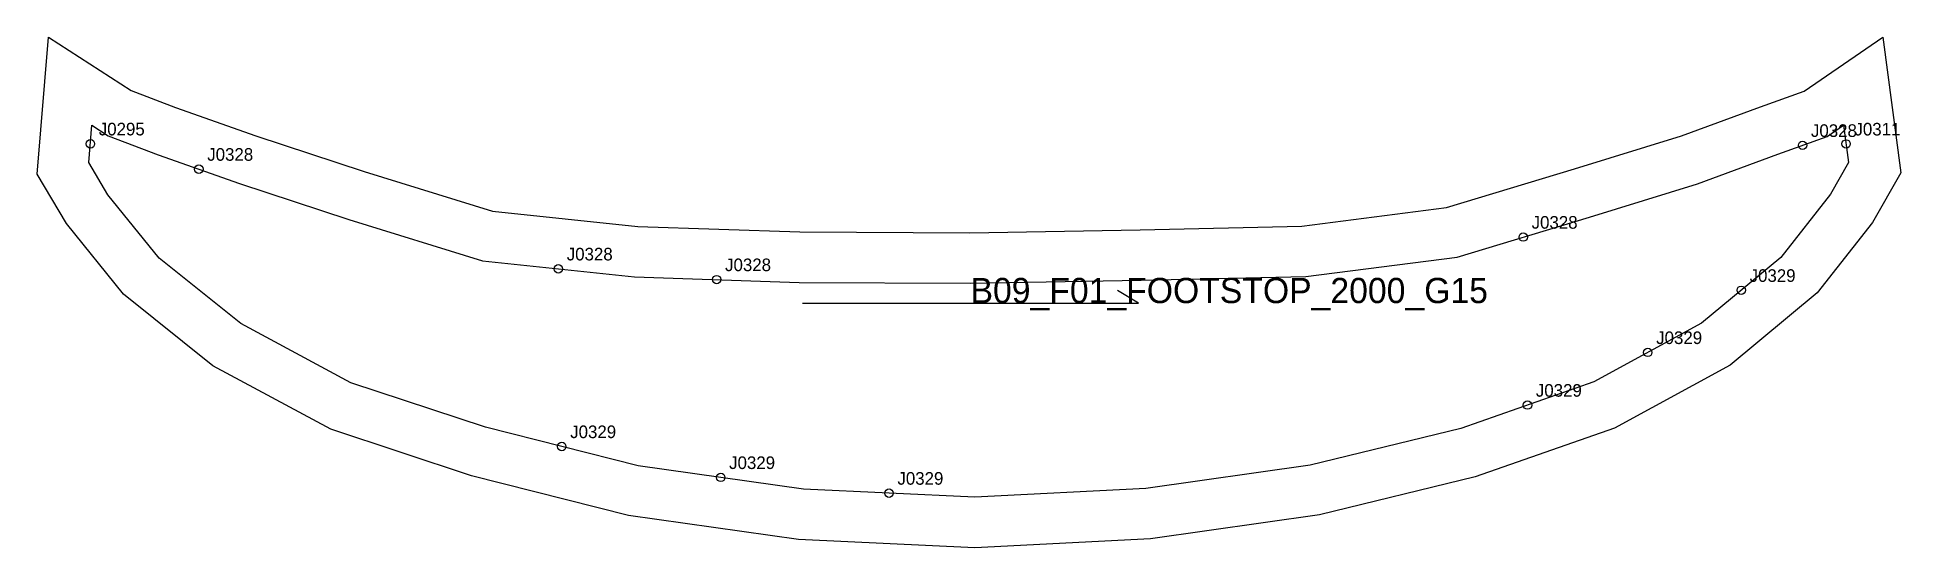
# Model space of a CAD drawing. Header units: millimetres. Extents: x -13 to 430, y -100 to 21.
import ezdxf

# ---------------------------------------------------------------- set-up
doc = ezdxf.new("R2010")
doc.units = ezdxf.units.MM
for name, color, linetype in [('CUT', 1, 'Continuous'), ('GRAIN', 3, 'Continuous'), ('LABEL', 7, 'Continuous'), ('NOTCH', 2, 'Continuous'), ('SEW', 5, 'Continuous')]:
    doc.layers.add(name, color=color, linetype=linetype)

msp = doc.modelspace()

# ---------------------------------------------------------------- linework, layer by layer
at = {"layer": 'CUT'}
msp.add_lwpolyline([(-10.33, 20.91), (9.34, 8.26), (19.9, 4.23), (38.98, -2.51), (64.8, -10.99), (95.31, -20.46), (129.88, -24.05), (168.46, -25.37), (208.88, -25.56), (249.41, -24.88), (287.88, -23.99), (322.26, -19.59), (352.75, -10.35), (378.17, -2.54), (396.98, 4.36), (407.34, 8.11), (426.1, 20.91), (430.33, -11.32), (423.59, -23.11), (410.45, -39.89), (389.72, -57.02), (362.23, -72.02), (329.12, -83.61), (292.08, -92.61), (251.85, -98.31), (210.04, -100.46), (168.13, -98.47), (127.63, -92.77), (90.28, -83.35), (56.84, -72.29), (28.8, -57.2), (7.49, -40.16), (-6.07, -23.38), (-13, -11.66), (-10.33, 20.91)], close=True, dxfattribs=at)
at = {"layer": 'GRAIN'}
for p, q in [((249.03, -42.3), (244.03, -39.3)), ((169.03, -42.3), (249.03, -42.3))]:
    msp.add_line(p, q, dxfattribs=at)
at = {"layer": 'NOTCH'}
for centre in [(-0.36, -4.42), (406.97, -4.78), (417.32, -4.44), (25.44, -10.45), (340.52, -26.6), (110.97, -34.15), (148.64, -36.7), (392.38, -39.25), (370.15, -54.03), (341.53, -66.55), (111.79, -76.4), (149.6, -83.75), (189.64, -87.48)]:
    msp.add_circle(centre, 1, dxfattribs=at)
at = {"layer": 'SEW'}
msp.add_lwpolyline([(0, 0), (3.9, -2.51), (15.76, -7.03), (35.11, -13.87), (61.15, -22.42), (92.89, -32.27), (129.05, -36.03), (168.23, -37.37), (208.95, -37.56), (249.65, -36.88), (288.79, -35.97), (324.78, -31.37), (356.25, -21.83), (382, -13.92), (401.09, -6.91), (412.85, -2.65), (416.74, 0), (417.91, -8.88), (413.61, -16.4), (401.8, -31.46), (382.96, -47.03), (357.34, -61.02), (325.71, -72.09), (289.81, -80.81), (250.7, -86.35), (210.02, -88.44), (169.26, -86.51), (129.94, -80.98), (93.64, -71.82), (61.61, -61.23), (35.44, -47.15), (16.01, -31.61), (3.82, -16.52), (-0.72, -8.83)], close=True, dxfattribs=at)

# ---------------------------------------------------------------- texts
at = {"layer": 'LABEL'}
for s, height, p in [('J0295', 3, (1.64, -2.42)), ('J0328', 3, (408.97, -2.78)), ('J0311', 3, (419.32, -2.44)), ('J0328', 3, (27.44, -8.45)), ('J0328', 3, (342.52, -24.6)), ('J0328', 3, (112.97, -32.15)), ('J0328', 3, (150.64, -34.7)), ('J0329', 3, (394.38, -37.25)), ('B09_F01_FOOTSTOP_2000_G15', 6, (209.03, -42.3)), ('J0329', 3, (372.15, -52.03)), ('J0329', 3, (343.53, -64.55)), ('J0329', 3, (113.79, -74.4)), ('J0329', 3, (151.6, -81.75)), ('J0329', 3, (191.64, -85.48))]:
    msp.add_text(s, height=height, dxfattribs=at).set_placement(p)

doc.saveas('drawing.dxf')
